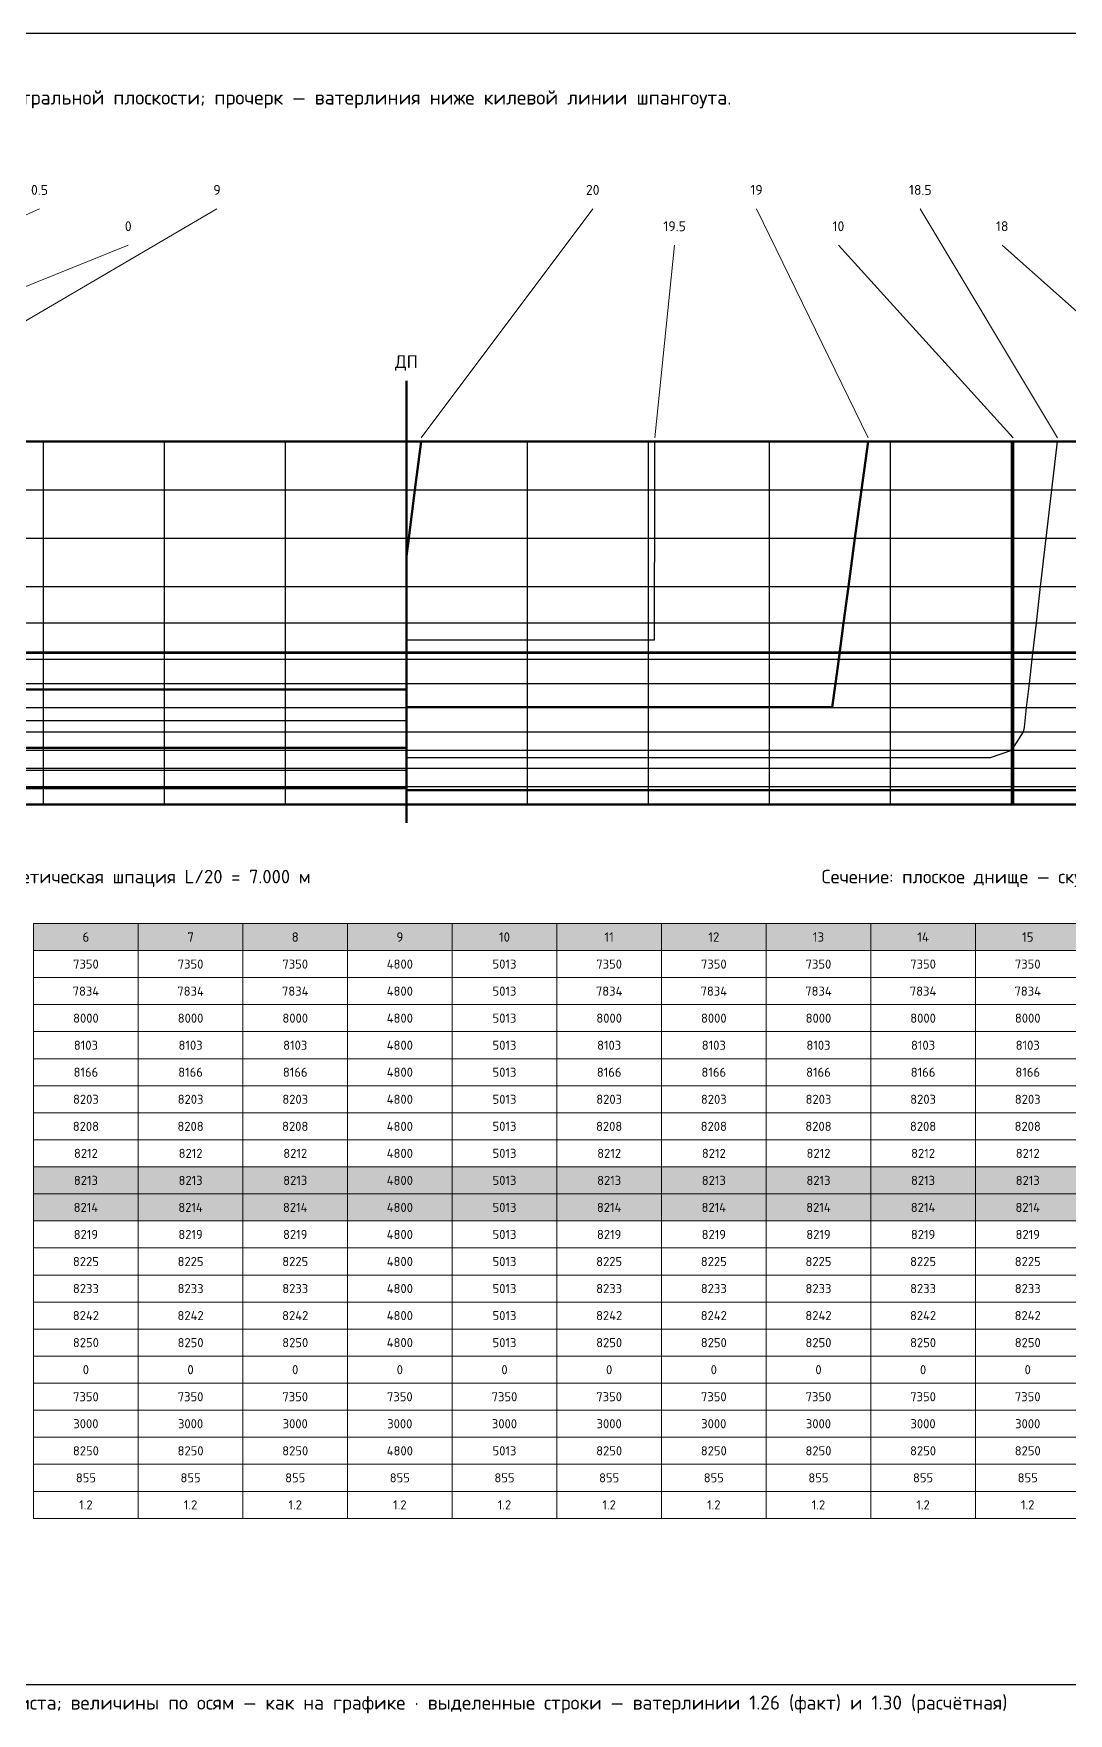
# Model space of a CAD drawing. Header units: millimetres. Extents: x -2 to 500, y -5 to 295.
# Drawn here: x 182.3 to 367.1, y -5.2 to 294.6 of the extents above; entities that cross this region are included whole.
import ezdxf
from ezdxf.enums import TextEntityAlignment as Align

# ---------------------------------------------------------------- set-up
doc = ezdxf.new("R2010")
doc.units = ezdxf.units.MM
for name, color, linetype in [('00_РАМКА', 7, 'Continuous'), ('01_ЛИНИИ', 7, 'Continuous'), ('04_ТЕКСТ', 7, 'Continuous'), ('06_ТАБЛИЦА', 7, 'Continuous')]:
    doc.layers.add(name, color=color, linetype=linetype)
doc.styles.add('ГОСТ', font='isocpeur.ttf')

msp = doc.modelspace()

# ---------------------------------------------------------------- hatches: boundary and pattern name
at = {"layer": '06_ТАБЛИЦА', "true_color": 0xeef1f5}
for points in [[(182.32, 130.97), (201, 130.97), (201, 135.8), (182.32, 135.8)], [(201, 130.97), (219.69, 130.97), (219.69, 135.8), (201, 135.8)], [(219.69, 130.97), (238.38, 130.97), (238.38, 135.8), (219.69, 135.8)], [(238.38, 130.97), (257.07, 130.97), (257.07, 135.8), (238.38, 135.8)], [(257.07, 130.97), (275.76, 130.97), (275.76, 135.8), (257.07, 135.8)], [(275.76, 130.97), (294.44, 130.97), (294.44, 135.8), (275.76, 135.8)], [(294.44, 130.97), (313.13, 130.97), (313.13, 135.8), (294.44, 135.8)], [(313.13, 130.97), (331.82, 130.97), (331.82, 135.8), (313.13, 135.8)], [(331.82, 130.97), (350.51, 130.97), (350.51, 135.8), (331.82, 135.8)], [(350.51, 130.97), (369.2, 130.97), (369.2, 135.8), (350.51, 135.8)]]:
    msp.add_hatch(color=7, dxfattribs=at).paths.add_polyline_path(points)
at = {"layer": '06_ТАБЛИЦА', "true_color": 0xe3eef7}
for points in [[(182.32, 87.54), (201, 87.54), (201, 92.37), (182.32, 92.37)], [(201, 87.54), (219.69, 87.54), (219.69, 92.37), (201, 92.37)], [(219.69, 87.54), (238.38, 87.54), (238.38, 92.37), (219.69, 92.37)], [(238.38, 87.54), (257.07, 87.54), (257.07, 92.37), (238.38, 92.37)], [(257.07, 87.54), (275.76, 87.54), (275.76, 92.37), (257.07, 92.37)], [(275.76, 87.54), (294.44, 87.54), (294.44, 92.37), (275.76, 92.37)], [(294.44, 87.54), (313.13, 87.54), (313.13, 92.37), (294.44, 92.37)], [(313.13, 87.54), (331.82, 87.54), (331.82, 92.37), (313.13, 92.37)], [(331.82, 87.54), (350.51, 87.54), (350.51, 92.37), (331.82, 92.37)], [(350.51, 87.54), (369.2, 87.54), (369.2, 92.37), (350.51, 92.37)], [(182.32, 82.71), (201, 82.71), (201, 87.54), (182.32, 87.54)], [(201, 82.71), (219.69, 82.71), (219.69, 87.54), (201, 87.54)], [(219.69, 82.71), (238.38, 82.71), (238.38, 87.54), (219.69, 87.54)], [(238.38, 82.71), (257.07, 82.71), (257.07, 87.54), (238.38, 87.54)], [(257.07, 82.71), (275.76, 82.71), (275.76, 87.54), (257.07, 87.54)], [(275.76, 82.71), (294.44, 82.71), (294.44, 87.54), (275.76, 87.54)], [(294.44, 82.71), (313.13, 82.71), (313.13, 87.54), (294.44, 87.54)], [(313.13, 82.71), (331.82, 82.71), (331.82, 87.54), (313.13, 87.54)], [(331.82, 82.71), (350.51, 82.71), (350.51, 87.54), (331.82, 87.54)], [(350.51, 82.71), (369.2, 82.71), (369.2, 87.54), (350.51, 87.54)]]:
    msp.add_hatch(color=7, dxfattribs=at).paths.add_polyline_path(points)

# ---------------------------------------------------------------- linework, layer by layer
at = {"layer": '00_РАМКА'}
msp.add_lwpolyline([(0, 0), (497.84, 0), (497.84, 294.64), (0, 294.64)], close=True, dxfattribs=at)
at = {"layer": '01_ЛИНИИ', "color": 9, "lineweight": 18, "true_color": 0xb9c2cf}
for points in [[(92.7, 222.51), (183.38, 263.35)], [(145.21, 222.51), (215.07, 263.35)], [(251.51, 222.51), (282.16, 263.35)], [(331.33, 222.51), (311.41, 263.35)], [(365.14, 222.51), (340.67, 263.35)], [(113.88, 222.51), (199.22, 256.87)], [(293.28, 222.51), (296.79, 256.87)], [(357.24, 222.51), (326.04, 256.87)], [(393.97, 222.51), (355.29, 256.87)]]:
    msp.add_lwpolyline(points, dxfattribs=at)
at = {"layer": '01_ЛИНИИ', "color": 179, "lineweight": 50, "true_color": 0x16202f}
for points in [[(248.92, 153.8), (248.92, 232.67)], [(248.92, 159.96), (108.54, 159.96), (103.75, 160.28), (93.03, 163.53), (87.63, 166.77), (83.79, 170.01), (80.01, 174.33), (77.27, 178.65), (75.3, 182.97), (73.54, 189.45), (73.16, 192.47), (72.86, 195.94), (72.13, 204.58), (71.4, 213.22), (70.66, 221.86), (70.66, 221.86), (248.92, 221.86)], [(248.92, 157.04), (90.11, 157.04), (79.66, 160.28), (76.06, 163.53), (73.84, 166.77), (72.48, 170.01), (71.68, 174.33), (71.64, 175.13), (71.57, 178.65), (71.48, 182.97), (71.34, 189.45), (71.21, 195.94), (71.02, 204.58), (70.84, 213.22), (70.66, 221.86), (70.66, 221.86), (248.92, 221.86)], [(248.92, 157.04), (90.11, 157.04), (79.66, 160.28), (76.06, 163.53), (73.84, 166.77), (72.48, 170.01), (71.68, 174.33), (71.64, 175.13), (71.57, 178.65), (71.48, 182.97), (71.34, 189.45), (71.21, 195.94), (71.02, 204.58), (70.84, 213.22), (70.66, 221.86), (70.66, 221.86), (248.92, 221.86)], [(248.92, 157.04), (90.11, 157.04), (79.66, 160.28), (76.06, 163.53), (73.84, 166.77), (72.48, 170.01), (71.68, 174.33), (71.64, 175.13), (71.57, 178.65), (71.48, 182.97), (71.34, 189.45), (71.21, 195.94), (71.02, 204.58), (70.84, 213.22), (70.66, 221.86), (70.66, 221.86), (248.92, 221.86)], [(248.92, 157.04), (90.11, 157.04), (79.66, 160.28), (76.06, 163.53), (73.84, 166.77), (72.48, 170.01), (71.68, 174.33), (71.64, 175.13), (71.57, 178.65), (71.48, 182.97), (71.34, 189.45), (71.21, 195.94), (71.02, 204.58), (70.84, 213.22), (70.66, 221.86), (70.66, 221.86), (248.92, 221.86)], [(248.92, 157.04), (90.11, 157.04), (79.66, 160.28), (76.06, 163.53), (73.84, 166.77), (72.48, 170.01), (71.68, 174.33), (71.64, 175.13), (71.57, 178.65), (71.48, 182.97), (71.34, 189.45), (71.21, 195.94), (71.02, 204.58), (70.84, 213.22), (70.66, 221.86), (70.66, 221.86), (248.92, 221.86)], [(248.92, 157.04), (90.11, 157.04), (79.66, 160.28), (76.06, 163.53), (73.84, 166.77), (72.48, 170.01), (71.68, 174.33), (71.64, 175.13), (71.57, 178.65), (71.48, 182.97), (71.34, 189.45), (71.21, 195.94), (71.02, 204.58), (70.84, 213.22), (70.66, 221.86), (70.66, 221.86), (248.92, 221.86)], [(248.92, 167.13), (132.67, 167.13), (116.23, 170.01), (107.27, 174.33), (101.31, 178.65), (96.84, 182.97), (91.87, 189.45), (88.38, 195.94), (85.48, 204.58), (84.68, 208.91), (84.07, 213.22), (82.87, 221.86), (82.87, 221.86), (248.92, 221.86)], [(248.92, 177.57), (177.62, 177.57), (165.64, 178.65), (151.29, 182.97), (139.56, 189.45), (131.58, 195.94), (123.92, 204.58), (118.48, 213.22), (113.88, 221.86), (113.88, 221.86), (248.92, 221.86)], [(248.92, 157.04), (145.21, 157.04), (145.21, 160.28), (145.21, 163.53), (145.21, 166.77), (145.21, 170.01), (145.21, 174.33), (145.21, 175.13), (145.21, 178.65), (145.21, 182.97), (145.21, 189.45), (145.21, 195.94), (145.21, 204.58), (145.21, 213.22), (145.21, 221.86), (145.21, 221.86), (248.92, 221.86)]]:
    msp.add_lwpolyline(points, dxfattribs=at)
at = {"layer": '01_ЛИНИИ', "color": 254, "lineweight": 25, "true_color": 0xdde2e9}
for points in [[(56.62, 221.86), (441.22, 221.86)], [(56.62, 213.22), (441.22, 213.22)], [(56.62, 204.58), (441.22, 204.58)], [(56.62, 195.94), (441.22, 195.94)], [(56.62, 189.45), (441.22, 189.45)], [(56.62, 182.97), (441.22, 182.97)], [(56.62, 178.65), (441.22, 178.65)], [(56.62, 174.33), (441.22, 174.33)], [(56.62, 170.01), (441.22, 170.01)], [(56.62, 166.77), (441.22, 166.77)], [(56.62, 163.53), (441.22, 163.53)], [(56.62, 160.28), (441.22, 160.28)], [(56.62, 157.04), (441.22, 157.04)]]:
    msp.add_lwpolyline(points, dxfattribs=at)
at = {"layer": '01_ЛИНИИ', "color": 179, "lineweight": 30, "true_color": 0x16202f}
for points in [[(248.92, 163.09), (119.82, 163.09), (113.76, 163.53), (102.51, 166.77), (96.54, 170.01), (90.98, 174.33), (86.89, 178.65), (83.77, 182.97), (80.41, 189.45), (78.33, 195.94), (77.45, 200.98), (77.05, 204.58), (76.08, 213.22), (75.11, 221.86), (75.11, 221.86), (248.92, 221.86)], [(248.92, 171.97), (148.36, 171.97), (132.31, 174.33), (121.87, 178.65), (115.07, 182.97), (107.76, 189.45), (102.49, 195.94), (97.55, 204.58), (94.42, 213.22), (93.23, 218.68), (92.7, 221.86), (92.7, 221.86), (248.92, 221.86)]]:
    msp.add_lwpolyline(points, dxfattribs=at)
at = {"layer": '01_ЛИНИИ', "color": 7, "lineweight": 25, "true_color": 0xeef1f5}
for points in [[(184.1, 157.04), (184.1, 221.86)], [(205.71, 157.04), (205.71, 221.86)], [(227.31, 157.04), (227.31, 221.86)], [(248.92, 157.04), (248.92, 221.86)], [(270.53, 157.04), (270.53, 221.86)], [(292.13, 157.04), (292.13, 221.86)], [(313.74, 157.04), (313.74, 221.86)], [(335.35, 157.04), (335.35, 221.86)], [(356.95, 157.04), (356.95, 221.86)]]:
    msp.add_lwpolyline(points, dxfattribs=at)
at = {"layer": '01_ЛИНИИ', "color": 244, "lineweight": 50, "true_color": 0xb02634}
for points in [[(248.92, 157.04), (357.24, 157.04), (357.24, 160.28), (357.24, 163.53), (357.24, 166.77), (357.24, 170.01), (357.24, 174.33), (357.24, 175.13), (357.24, 178.65), (357.24, 182.97), (357.24, 189.45), (357.24, 195.94), (357.24, 204.58), (357.24, 213.22), (357.24, 221.86), (357.24, 221.86), (248.92, 221.86)], [(248.92, 157.04), (407.73, 157.04), (418.18, 160.28), (421.78, 163.53), (424, 166.77), (425.36, 170.01), (426.16, 174.33), (426.2, 175.13), (426.27, 178.65), (426.36, 182.97), (426.5, 189.45), (426.63, 195.94), (426.82, 204.58), (427, 213.22), (427.18, 221.86), (427.18, 221.86), (248.92, 221.86)], [(248.92, 157.04), (407.73, 157.04), (418.18, 160.28), (421.78, 163.53), (424, 166.77), (425.36, 170.01), (426.16, 174.33), (426.2, 175.13), (426.27, 178.65), (426.36, 182.97), (426.5, 189.45), (426.63, 195.94), (426.82, 204.58), (427, 213.22), (427.18, 221.86), (427.18, 221.86), (248.92, 221.86)], [(248.92, 157.04), (407.73, 157.04), (418.18, 160.28), (421.78, 163.53), (424, 166.77), (425.36, 170.01), (426.16, 174.33), (426.2, 175.13), (426.27, 178.65), (426.36, 182.97), (426.5, 189.45), (426.63, 195.94), (426.82, 204.58), (427, 213.22), (427.18, 221.86), (427.18, 221.86), (248.92, 221.86)], [(248.92, 157.04), (407.73, 157.04), (418.18, 160.28), (421.78, 163.53), (424, 166.77), (425.36, 170.01), (426.16, 174.33), (426.2, 175.13), (426.27, 178.65), (426.36, 182.97), (426.5, 189.45), (426.63, 195.94), (426.82, 204.58), (427, 213.22), (427.18, 221.86), (427.18, 221.86), (248.92, 221.86)], [(248.92, 157.04), (407.73, 157.04), (418.18, 160.28), (421.78, 163.53), (424, 166.77), (425.36, 170.01), (426.16, 174.33), (426.2, 175.13), (426.27, 178.65), (426.36, 182.97), (426.5, 189.45), (426.63, 195.94), (426.82, 204.58), (427, 213.22), (427.18, 221.86), (427.18, 221.86), (248.92, 221.86)], [(248.92, 157.04), (407.73, 157.04), (418.18, 160.28), (421.78, 163.53), (424, 166.77), (425.36, 170.01), (426.16, 174.33), (426.2, 175.13), (426.27, 178.65), (426.36, 182.97), (426.5, 189.45), (426.63, 195.94), (426.82, 204.58), (427, 213.22), (427.18, 221.86), (427.18, 221.86), (248.92, 221.86)], [(248.92, 157.04), (407.73, 157.04), (418.18, 160.28), (421.78, 163.53), (424, 166.77), (425.36, 170.01), (426.16, 174.33), (426.2, 175.13), (426.27, 178.65), (426.36, 182.97), (426.5, 189.45), (426.63, 195.94), (426.82, 204.58), (427, 213.22), (427.18, 221.86), (427.18, 221.86), (248.92, 221.86)], [(248.92, 159.59), (379.47, 159.59), (383.21, 160.28), (387.63, 163.53), (389.39, 166.77), (389.88, 169.23), (389.94, 170.01), (390.28, 174.33), (390.61, 178.65), (390.95, 182.97), (391.45, 189.45), (391.95, 195.94), (392.63, 204.58), (393.3, 213.22), (393.97, 221.86), (393.97, 221.86), (248.92, 221.86)], [(248.92, 174.42), (324.93, 174.42), (325.5, 178.65), (326.09, 182.97), (326.96, 189.45), (327.83, 195.94), (329, 204.58), (330.16, 213.22), (331.33, 221.86), (331.33, 221.86), (248.92, 221.86)], [(248.92, 201.34), (248.92, 201.34), (249.33, 204.58), (250.42, 213.22), (251.51, 221.86), (251.51, 221.86), (248.92, 221.86)]]:
    msp.add_lwpolyline(points, dxfattribs=at)
at = {"layer": '01_ЛИНИИ', "color": 244, "lineweight": 30, "true_color": 0xb02634}
for points in [[(248.92, 165.43), (353.22, 165.43), (357.02, 166.77), (359.11, 170.01), (359.25, 170.81), (359.66, 174.33), (360.16, 178.65), (360.66, 182.97), (361.41, 189.45), (362.15, 195.94), (363.15, 204.58), (364.15, 213.22), (365.14, 221.86), (365.14, 221.86), (248.92, 221.86)], [(248.92, 186.41), (293.19, 186.41), (293.2, 189.45), (293.22, 195.94), (293.24, 204.58), (293.26, 213.22), (293.28, 221.86), (293.28, 221.86), (248.92, 221.86)]]:
    msp.add_lwpolyline(points, dxfattribs=at)
at = {"layer": '01_ЛИНИИ', "color": 146, "lineweight": 60, "true_color": 0x1c5c8a}
msp.add_lwpolyline([(56.62, 184.19), (441.22, 184.19)], dxfattribs=at)
at = {"layer": '06_ТАБЛИЦА', "color": 254, "lineweight": 18, "true_color": 0xc8cfd9}
for points in [[(182.32, 130.97), (201, 130.97), (201, 135.8), (182.32, 135.8)], [(201, 130.97), (219.69, 130.97), (219.69, 135.8), (201, 135.8)], [(219.69, 130.97), (238.38, 130.97), (238.38, 135.8), (219.69, 135.8)], [(238.38, 130.97), (257.07, 130.97), (257.07, 135.8), (238.38, 135.8)], [(257.07, 130.97), (275.76, 130.97), (275.76, 135.8), (257.07, 135.8)], [(275.76, 130.97), (294.44, 130.97), (294.44, 135.8), (275.76, 135.8)], [(294.44, 130.97), (313.13, 130.97), (313.13, 135.8), (294.44, 135.8)], [(313.13, 130.97), (331.82, 130.97), (331.82, 135.8), (313.13, 135.8)], [(331.82, 130.97), (350.51, 130.97), (350.51, 135.8), (331.82, 135.8)], [(350.51, 130.97), (369.2, 130.97), (369.2, 135.8), (350.51, 135.8)], [(182.32, 126.15), (201, 126.15), (201, 130.97), (182.32, 130.97)], [(201, 126.15), (219.69, 126.15), (219.69, 130.97), (201, 130.97)], [(219.69, 126.15), (238.38, 126.15), (238.38, 130.97), (219.69, 130.97)], [(238.38, 126.15), (257.07, 126.15), (257.07, 130.97), (238.38, 130.97)], [(257.07, 126.15), (275.76, 126.15), (275.76, 130.97), (257.07, 130.97)], [(275.76, 126.15), (294.44, 126.15), (294.44, 130.97), (275.76, 130.97)], [(294.44, 126.15), (313.13, 126.15), (313.13, 130.97), (294.44, 130.97)], [(313.13, 126.15), (331.82, 126.15), (331.82, 130.97), (313.13, 130.97)], [(331.82, 126.15), (350.51, 126.15), (350.51, 130.97), (331.82, 130.97)], [(350.51, 126.15), (369.2, 126.15), (369.2, 130.97), (350.51, 130.97)], [(182.32, 121.32), (201, 121.32), (201, 126.15), (182.32, 126.15)], [(201, 121.32), (219.69, 121.32), (219.69, 126.15), (201, 126.15)], [(219.69, 121.32), (238.38, 121.32), (238.38, 126.15), (219.69, 126.15)], [(238.38, 121.32), (257.07, 121.32), (257.07, 126.15), (238.38, 126.15)], [(257.07, 121.32), (275.76, 121.32), (275.76, 126.15), (257.07, 126.15)], [(275.76, 121.32), (294.44, 121.32), (294.44, 126.15), (275.76, 126.15)], [(294.44, 121.32), (313.13, 121.32), (313.13, 126.15), (294.44, 126.15)], [(313.13, 121.32), (331.82, 121.32), (331.82, 126.15), (313.13, 126.15)], [(331.82, 121.32), (350.51, 121.32), (350.51, 126.15), (331.82, 126.15)], [(350.51, 121.32), (369.2, 121.32), (369.2, 126.15), (350.51, 126.15)], [(182.32, 116.5), (201, 116.5), (201, 121.32), (182.32, 121.32)], [(201, 116.5), (219.69, 116.5), (219.69, 121.32), (201, 121.32)], [(219.69, 116.5), (238.38, 116.5), (238.38, 121.32), (219.69, 121.32)], [(238.38, 116.5), (257.07, 116.5), (257.07, 121.32), (238.38, 121.32)], [(257.07, 116.5), (275.76, 116.5), (275.76, 121.32), (257.07, 121.32)], [(275.76, 116.5), (294.44, 116.5), (294.44, 121.32), (275.76, 121.32)], [(294.44, 116.5), (313.13, 116.5), (313.13, 121.32), (294.44, 121.32)], [(313.13, 116.5), (331.82, 116.5), (331.82, 121.32), (313.13, 121.32)], [(331.82, 116.5), (350.51, 116.5), (350.51, 121.32), (331.82, 121.32)], [(350.51, 116.5), (369.2, 116.5), (369.2, 121.32), (350.51, 121.32)], [(182.32, 111.67), (201, 111.67), (201, 116.5), (182.32, 116.5)], [(201, 111.67), (219.69, 111.67), (219.69, 116.5), (201, 116.5)], [(219.69, 111.67), (238.38, 111.67), (238.38, 116.5), (219.69, 116.5)], [(238.38, 111.67), (257.07, 111.67), (257.07, 116.5), (238.38, 116.5)], [(257.07, 111.67), (275.76, 111.67), (275.76, 116.5), (257.07, 116.5)], [(275.76, 111.67), (294.44, 111.67), (294.44, 116.5), (275.76, 116.5)], [(294.44, 111.67), (313.13, 111.67), (313.13, 116.5), (294.44, 116.5)], [(313.13, 111.67), (331.82, 111.67), (331.82, 116.5), (313.13, 116.5)], [(331.82, 111.67), (350.51, 111.67), (350.51, 116.5), (331.82, 116.5)], [(350.51, 111.67), (369.2, 111.67), (369.2, 116.5), (350.51, 116.5)], [(182.32, 106.84), (201, 106.84), (201, 111.67), (182.32, 111.67)], [(201, 106.84), (219.69, 106.84), (219.69, 111.67), (201, 111.67)], [(219.69, 106.84), (238.38, 106.84), (238.38, 111.67), (219.69, 111.67)], [(238.38, 106.84), (257.07, 106.84), (257.07, 111.67), (238.38, 111.67)], [(257.07, 106.84), (275.76, 106.84), (275.76, 111.67), (257.07, 111.67)], [(275.76, 106.84), (294.44, 106.84), (294.44, 111.67), (275.76, 111.67)], [(294.44, 106.84), (313.13, 106.84), (313.13, 111.67), (294.44, 111.67)], [(313.13, 106.84), (331.82, 106.84), (331.82, 111.67), (313.13, 111.67)], [(331.82, 106.84), (350.51, 106.84), (350.51, 111.67), (331.82, 111.67)], [(350.51, 106.84), (369.2, 106.84), (369.2, 111.67), (350.51, 111.67)], [(182.32, 102.02), (201, 102.02), (201, 106.84), (182.32, 106.84)], [(201, 102.02), (219.69, 102.02), (219.69, 106.84), (201, 106.84)], [(219.69, 102.02), (238.38, 102.02), (238.38, 106.84), (219.69, 106.84)], [(238.38, 102.02), (257.07, 102.02), (257.07, 106.84), (238.38, 106.84)], [(257.07, 102.02), (275.76, 102.02), (275.76, 106.84), (257.07, 106.84)], [(275.76, 102.02), (294.44, 102.02), (294.44, 106.84), (275.76, 106.84)], [(294.44, 102.02), (313.13, 102.02), (313.13, 106.84), (294.44, 106.84)], [(313.13, 102.02), (331.82, 102.02), (331.82, 106.84), (313.13, 106.84)], [(331.82, 102.02), (350.51, 102.02), (350.51, 106.84), (331.82, 106.84)], [(350.51, 102.02), (369.2, 102.02), (369.2, 106.84), (350.51, 106.84)], [(182.32, 97.19), (201, 97.19), (201, 102.02), (182.32, 102.02)], [(201, 97.19), (219.69, 97.19), (219.69, 102.02), (201, 102.02)], [(219.69, 97.19), (238.38, 97.19), (238.38, 102.02), (219.69, 102.02)], [(238.38, 97.19), (257.07, 97.19), (257.07, 102.02), (238.38, 102.02)], [(257.07, 97.19), (275.76, 97.19), (275.76, 102.02), (257.07, 102.02)], [(275.76, 97.19), (294.44, 97.19), (294.44, 102.02), (275.76, 102.02)], [(294.44, 97.19), (313.13, 97.19), (313.13, 102.02), (294.44, 102.02)], [(313.13, 97.19), (331.82, 97.19), (331.82, 102.02), (313.13, 102.02)], [(331.82, 97.19), (350.51, 97.19), (350.51, 102.02), (331.82, 102.02)], [(350.51, 97.19), (369.2, 97.19), (369.2, 102.02), (350.51, 102.02)], [(182.32, 92.37), (201, 92.37), (201, 97.19), (182.32, 97.19)], [(201, 92.37), (219.69, 92.37), (219.69, 97.19), (201, 97.19)], [(219.69, 92.37), (238.38, 92.37), (238.38, 97.19), (219.69, 97.19)], [(238.38, 92.37), (257.07, 92.37), (257.07, 97.19), (238.38, 97.19)], [(257.07, 92.37), (275.76, 92.37), (275.76, 97.19), (257.07, 97.19)], [(275.76, 92.37), (294.44, 92.37), (294.44, 97.19), (275.76, 97.19)], [(294.44, 92.37), (313.13, 92.37), (313.13, 97.19), (294.44, 97.19)], [(313.13, 92.37), (331.82, 92.37), (331.82, 97.19), (313.13, 97.19)], [(331.82, 92.37), (350.51, 92.37), (350.51, 97.19), (331.82, 97.19)], [(350.51, 92.37), (369.2, 92.37), (369.2, 97.19), (350.51, 97.19)], [(182.32, 87.54), (201, 87.54), (201, 92.37), (182.32, 92.37)], [(201, 87.54), (219.69, 87.54), (219.69, 92.37), (201, 92.37)], [(219.69, 87.54), (238.38, 87.54), (238.38, 92.37), (219.69, 92.37)], [(238.38, 87.54), (257.07, 87.54), (257.07, 92.37), (238.38, 92.37)], [(257.07, 87.54), (275.76, 87.54), (275.76, 92.37), (257.07, 92.37)], [(275.76, 87.54), (294.44, 87.54), (294.44, 92.37), (275.76, 92.37)], [(294.44, 87.54), (313.13, 87.54), (313.13, 92.37), (294.44, 92.37)], [(313.13, 87.54), (331.82, 87.54), (331.82, 92.37), (313.13, 92.37)], [(331.82, 87.54), (350.51, 87.54), (350.51, 92.37), (331.82, 92.37)], [(350.51, 87.54), (369.2, 87.54), (369.2, 92.37), (350.51, 92.37)], [(182.32, 82.71), (201, 82.71), (201, 87.54), (182.32, 87.54)], [(201, 82.71), (219.69, 82.71), (219.69, 87.54), (201, 87.54)], [(219.69, 82.71), (238.38, 82.71), (238.38, 87.54), (219.69, 87.54)], [(238.38, 82.71), (257.07, 82.71), (257.07, 87.54), (238.38, 87.54)], [(257.07, 82.71), (275.76, 82.71), (275.76, 87.54), (257.07, 87.54)], [(275.76, 82.71), (294.44, 82.71), (294.44, 87.54), (275.76, 87.54)], [(294.44, 82.71), (313.13, 82.71), (313.13, 87.54), (294.44, 87.54)], [(313.13, 82.71), (331.82, 82.71), (331.82, 87.54), (313.13, 87.54)], [(331.82, 82.71), (350.51, 82.71), (350.51, 87.54), (331.82, 87.54)], [(350.51, 82.71), (369.2, 82.71), (369.2, 87.54), (350.51, 87.54)], [(182.32, 77.89), (201, 77.89), (201, 82.71), (182.32, 82.71)], [(201, 77.89), (219.69, 77.89), (219.69, 82.71), (201, 82.71)], [(219.69, 77.89), (238.38, 77.89), (238.38, 82.71), (219.69, 82.71)], [(238.38, 77.89), (257.07, 77.89), (257.07, 82.71), (238.38, 82.71)], [(257.07, 77.89), (275.76, 77.89), (275.76, 82.71), (257.07, 82.71)], [(275.76, 77.89), (294.44, 77.89), (294.44, 82.71), (275.76, 82.71)], [(294.44, 77.89), (313.13, 77.89), (313.13, 82.71), (294.44, 82.71)], [(313.13, 77.89), (331.82, 77.89), (331.82, 82.71), (313.13, 82.71)], [(331.82, 77.89), (350.51, 77.89), (350.51, 82.71), (331.82, 82.71)], [(350.51, 77.89), (369.2, 77.89), (369.2, 82.71), (350.51, 82.71)], [(182.32, 73.06), (201, 73.06), (201, 77.89), (182.32, 77.89)], [(201, 73.06), (219.69, 73.06), (219.69, 77.89), (201, 77.89)], [(219.69, 73.06), (238.38, 73.06), (238.38, 77.89), (219.69, 77.89)], [(238.38, 73.06), (257.07, 73.06), (257.07, 77.89), (238.38, 77.89)], [(257.07, 73.06), (275.76, 73.06), (275.76, 77.89), (257.07, 77.89)], [(275.76, 73.06), (294.44, 73.06), (294.44, 77.89), (275.76, 77.89)], [(294.44, 73.06), (313.13, 73.06), (313.13, 77.89), (294.44, 77.89)], [(313.13, 73.06), (331.82, 73.06), (331.82, 77.89), (313.13, 77.89)], [(331.82, 73.06), (350.51, 73.06), (350.51, 77.89), (331.82, 77.89)], [(350.51, 73.06), (369.2, 73.06), (369.2, 77.89), (350.51, 77.89)], [(182.32, 68.24), (201, 68.24), (201, 73.06), (182.32, 73.06)], [(201, 68.24), (219.69, 68.24), (219.69, 73.06), (201, 73.06)], [(219.69, 68.24), (238.38, 68.24), (238.38, 73.06), (219.69, 73.06)], [(238.38, 68.24), (257.07, 68.24), (257.07, 73.06), (238.38, 73.06)], [(257.07, 68.24), (275.76, 68.24), (275.76, 73.06), (257.07, 73.06)], [(275.76, 68.24), (294.44, 68.24), (294.44, 73.06), (275.76, 73.06)], [(294.44, 68.24), (313.13, 68.24), (313.13, 73.06), (294.44, 73.06)], [(313.13, 68.24), (331.82, 68.24), (331.82, 73.06), (313.13, 73.06)], [(331.82, 68.24), (350.51, 68.24), (350.51, 73.06), (331.82, 73.06)], [(350.51, 68.24), (369.2, 68.24), (369.2, 73.06), (350.51, 73.06)], [(182.32, 63.41), (201, 63.41), (201, 68.24), (182.32, 68.24)], [(201, 63.41), (219.69, 63.41), (219.69, 68.24), (201, 68.24)], [(219.69, 63.41), (238.38, 63.41), (238.38, 68.24), (219.69, 68.24)], [(238.38, 63.41), (257.07, 63.41), (257.07, 68.24), (238.38, 68.24)], [(257.07, 63.41), (275.76, 63.41), (275.76, 68.24), (257.07, 68.24)], [(275.76, 63.41), (294.44, 63.41), (294.44, 68.24), (275.76, 68.24)], [(294.44, 63.41), (313.13, 63.41), (313.13, 68.24), (294.44, 68.24)], [(313.13, 63.41), (331.82, 63.41), (331.82, 68.24), (313.13, 68.24)], [(331.82, 63.41), (350.51, 63.41), (350.51, 68.24), (331.82, 68.24)], [(350.51, 63.41), (369.2, 63.41), (369.2, 68.24), (350.51, 68.24)], [(182.32, 58.58), (201, 58.58), (201, 63.41), (182.32, 63.41)], [(201, 58.58), (219.69, 58.58), (219.69, 63.41), (201, 63.41)], [(219.69, 58.58), (238.38, 58.58), (238.38, 63.41), (219.69, 63.41)], [(238.38, 58.58), (257.07, 58.58), (257.07, 63.41), (238.38, 63.41)], [(257.07, 58.58), (275.76, 58.58), (275.76, 63.41), (257.07, 63.41)], [(275.76, 58.58), (294.44, 58.58), (294.44, 63.41), (275.76, 63.41)], [(294.44, 58.58), (313.13, 58.58), (313.13, 63.41), (294.44, 63.41)], [(313.13, 58.58), (331.82, 58.58), (331.82, 63.41), (313.13, 63.41)], [(331.82, 58.58), (350.51, 58.58), (350.51, 63.41), (331.82, 63.41)], [(350.51, 58.58), (369.2, 58.58), (369.2, 63.41), (350.51, 63.41)], [(182.32, 53.76), (201, 53.76), (201, 58.58), (182.32, 58.58)], [(201, 53.76), (219.69, 53.76), (219.69, 58.58), (201, 58.58)], [(219.69, 53.76), (238.38, 53.76), (238.38, 58.58), (219.69, 58.58)], [(238.38, 53.76), (257.07, 53.76), (257.07, 58.58), (238.38, 58.58)], [(257.07, 53.76), (275.76, 53.76), (275.76, 58.58), (257.07, 58.58)], [(275.76, 53.76), (294.44, 53.76), (294.44, 58.58), (275.76, 58.58)], [(294.44, 53.76), (313.13, 53.76), (313.13, 58.58), (294.44, 58.58)], [(313.13, 53.76), (331.82, 53.76), (331.82, 58.58), (313.13, 58.58)], [(331.82, 53.76), (350.51, 53.76), (350.51, 58.58), (331.82, 58.58)], [(350.51, 53.76), (369.2, 53.76), (369.2, 58.58), (350.51, 58.58)], [(182.32, 48.93), (201, 48.93), (201, 53.76), (182.32, 53.76)], [(201, 48.93), (219.69, 48.93), (219.69, 53.76), (201, 53.76)], [(219.69, 48.93), (238.38, 48.93), (238.38, 53.76), (219.69, 53.76)], [(238.38, 48.93), (257.07, 48.93), (257.07, 53.76), (238.38, 53.76)], [(257.07, 48.93), (275.76, 48.93), (275.76, 53.76), (257.07, 53.76)], [(275.76, 48.93), (294.44, 48.93), (294.44, 53.76), (275.76, 53.76)], [(294.44, 48.93), (313.13, 48.93), (313.13, 53.76), (294.44, 53.76)], [(313.13, 48.93), (331.82, 48.93), (331.82, 53.76), (313.13, 53.76)], [(331.82, 48.93), (350.51, 48.93), (350.51, 53.76), (331.82, 53.76)], [(350.51, 48.93), (369.2, 48.93), (369.2, 53.76), (350.51, 53.76)], [(182.32, 44.11), (201, 44.11), (201, 48.93), (182.32, 48.93)], [(201, 44.11), (219.69, 44.11), (219.69, 48.93), (201, 48.93)], [(219.69, 44.11), (238.38, 44.11), (238.38, 48.93), (219.69, 48.93)], [(238.38, 44.11), (257.07, 44.11), (257.07, 48.93), (238.38, 48.93)], [(257.07, 44.11), (275.76, 44.11), (275.76, 48.93), (257.07, 48.93)], [(275.76, 44.11), (294.44, 44.11), (294.44, 48.93), (275.76, 48.93)], [(294.44, 44.11), (313.13, 44.11), (313.13, 48.93), (294.44, 48.93)], [(313.13, 44.11), (331.82, 44.11), (331.82, 48.93), (313.13, 48.93)], [(331.82, 44.11), (350.51, 44.11), (350.51, 48.93), (331.82, 48.93)], [(350.51, 44.11), (369.2, 44.11), (369.2, 48.93), (350.51, 48.93)], [(182.32, 39.28), (201, 39.28), (201, 44.11), (182.32, 44.11)], [(201, 39.28), (219.69, 39.28), (219.69, 44.11), (201, 44.11)], [(219.69, 39.28), (238.38, 39.28), (238.38, 44.11), (219.69, 44.11)], [(238.38, 39.28), (257.07, 39.28), (257.07, 44.11), (238.38, 44.11)], [(257.07, 39.28), (275.76, 39.28), (275.76, 44.11), (257.07, 44.11)], [(275.76, 39.28), (294.44, 39.28), (294.44, 44.11), (275.76, 44.11)], [(294.44, 39.28), (313.13, 39.28), (313.13, 44.11), (294.44, 44.11)], [(313.13, 39.28), (331.82, 39.28), (331.82, 44.11), (313.13, 44.11)], [(331.82, 39.28), (350.51, 39.28), (350.51, 44.11), (331.82, 44.11)], [(350.51, 39.28), (369.2, 39.28), (369.2, 44.11), (350.51, 44.11)], [(182.32, 34.45), (201, 34.45), (201, 39.28), (182.32, 39.28)], [(201, 34.45), (219.69, 34.45), (219.69, 39.28), (201, 39.28)], [(219.69, 34.45), (238.38, 34.45), (238.38, 39.28), (219.69, 39.28)], [(238.38, 34.45), (257.07, 34.45), (257.07, 39.28), (238.38, 39.28)], [(257.07, 34.45), (275.76, 34.45), (275.76, 39.28), (257.07, 39.28)], [(275.76, 34.45), (294.44, 34.45), (294.44, 39.28), (275.76, 39.28)], [(294.44, 34.45), (313.13, 34.45), (313.13, 39.28), (294.44, 39.28)], [(313.13, 34.45), (331.82, 34.45), (331.82, 39.28), (313.13, 39.28)], [(331.82, 34.45), (350.51, 34.45), (350.51, 39.28), (331.82, 39.28)], [(350.51, 34.45), (369.2, 34.45), (369.2, 39.28), (350.51, 39.28)], [(182.32, 29.63), (201, 29.63), (201, 34.45), (182.32, 34.45)], [(201, 29.63), (219.69, 29.63), (219.69, 34.45), (201, 34.45)], [(219.69, 29.63), (238.38, 29.63), (238.38, 34.45), (219.69, 34.45)], [(238.38, 29.63), (257.07, 29.63), (257.07, 34.45), (238.38, 34.45)], [(257.07, 29.63), (275.76, 29.63), (275.76, 34.45), (257.07, 34.45)], [(275.76, 29.63), (294.44, 29.63), (294.44, 34.45), (275.76, 34.45)], [(294.44, 29.63), (313.13, 29.63), (313.13, 34.45), (294.44, 34.45)], [(313.13, 29.63), (331.82, 29.63), (331.82, 34.45), (313.13, 34.45)], [(331.82, 29.63), (350.51, 29.63), (350.51, 34.45), (331.82, 34.45)], [(350.51, 29.63), (369.2, 29.63), (369.2, 34.45), (350.51, 34.45)]]:
    msp.add_lwpolyline(points, close=True, dxfattribs=at)

# ---------------------------------------------------------------- texts
at = {"layer": '00_РАМКА', "style": 'ГОСТ'}
msp.add_text('«Волжский Горизонт» · проекция «корпус» и таблица плазовых ординат · лист 498 × 295 мм, 1 мм = 1 мм листа; величины по осям — как на графике · выделенные строки — ватерлинии 1.26 (факт) и 1.30 (расчётная)', height=2.5, dxfattribs=at).set_placement((2, -4.5))
at = {"layer": '04_ТЕКСТ', "color": 157, "true_color": 0x56627a, "style": 'ГОСТ'}
for s, height, p in [('Слева кормовые шпангоуты 0…9, справа носовые 10…20. Ординаты в миллиметрах от диаметральной плоскости; прочерк — ватерлиния ниже килевой линии шпангоута.', 2.54, (167.28, 283.24)), ('0.5', 1.778, (183.38, 266.74)), ('9', 1.78, (215.07, 266.74)), ('20', 1.778, (282.16, 266.74)), ('19', 1.778, (311.41, 266.74)), ('18.5', 1.778, (340.67, 266.74)), ('0', 1.78, (199.22, 260.26)), ('19.5', 1.778, (296.79, 260.26)), ('10', 1.778, (326.04, 260.26)), ('18', 1.778, (355.29, 260.26)), ('Таблица плазовых ординат: строки — ватерлинии, столбцы — номера теоретических шпангоутов; теоретическая шпация L/20 = 7.000 м', 2.413, (126.5, 144.18)), ('Сечение: плоское днище — скуловая дуга, касательная к днищу и к борту, — прямой борт с развалом', 2.413, (401.7, 144.18))]:
    msp.add_text(s, height=height, dxfattribs=at).set_placement(p, align=Align.MIDDLE_CENTER)
at = {"layer": '04_ТЕКСТ', "color": 179, "true_color": 0x16202f, "style": 'ГОСТ'}
msp.add_text('ДП', height=2.286, dxfattribs=at).set_placement((248.92, 236.08), align=Align.MIDDLE_CENTER)
at = {"layer": '06_ТАБЛИЦА', "color": 179, "true_color": 0x16202f, "style": 'ГОСТ'}
for s, height, p in [('6', 1.68, (191.66, 133.39)), ('7', 1.68, (210.35, 133.39)), ('8', 1.68, (229.04, 133.39)), ('9', 1.68, (247.72, 133.39)), ('10', 1.676, (266.41, 133.39)), ('11', 1.676, (285.1, 133.39)), ('12', 1.676, (303.79, 133.39)), ('13', 1.676, (322.48, 133.39)), ('14', 1.676, (341.16, 133.39)), ('15', 1.676, (359.85, 133.39))]:
    msp.add_text(s, height=height, dxfattribs=at).set_placement(p, align=Align.MIDDLE_CENTER)
at = {"layer": '06_ТАБЛИЦА', "color": 18, "true_color": 0x000000, "style": 'ГОСТ'}
for s, p in [('7350', (191.66, 128.56)), ('7350', (210.35, 128.56)), ('7350', (229.04, 128.56)), ('4800', (247.72, 128.56)), ('5013', (266.41, 128.56)), ('7350', (285.1, 128.56)), ('7350', (303.79, 128.56)), ('7350', (322.48, 128.56)), ('7350', (341.16, 128.56)), ('7350', (359.85, 128.56)), ('7834', (191.66, 123.73)), ('7834', (210.35, 123.73)), ('7834', (229.04, 123.73)), ('4800', (247.72, 123.73)), ('5013', (266.41, 123.73)), ('7834', (285.1, 123.73)), ('7834', (303.79, 123.73)), ('7834', (322.48, 123.73)), ('7834', (341.16, 123.73)), ('7834', (359.85, 123.73)), ('8000', (191.66, 118.91)), ('8000', (210.35, 118.91)), ('8000', (229.04, 118.91)), ('4800', (247.72, 118.91)), ('5013', (266.41, 118.91)), ('8000', (285.1, 118.91)), ('8000', (303.79, 118.91)), ('8000', (322.48, 118.91)), ('8000', (341.16, 118.91)), ('8000', (359.85, 118.91)), ('8103', (191.66, 114.08)), ('8103', (210.35, 114.08)), ('8103', (229.04, 114.08)), ('4800', (247.72, 114.08)), ('5013', (266.41, 114.08)), ('8103', (285.1, 114.08)), ('8103', (303.79, 114.08)), ('8103', (322.48, 114.08)), ('8103', (341.16, 114.08)), ('8103', (359.85, 114.08)), ('8166', (191.66, 109.26)), ('8166', (210.35, 109.26)), ('8166', (229.04, 109.26)), ('4800', (247.72, 109.26)), ('5013', (266.41, 109.26)), ('8166', (285.1, 109.26)), ('8166', (303.79, 109.26)), ('8166', (322.48, 109.26)), ('8166', (341.16, 109.26)), ('8166', (359.85, 109.26)), ('8203', (191.66, 104.43)), ('8203', (210.35, 104.43)), ('8203', (229.04, 104.43)), ('4800', (247.72, 104.43)), ('5013', (266.41, 104.43)), ('8203', (285.1, 104.43)), ('8203', (303.79, 104.43)), ('8203', (322.48, 104.43)), ('8203', (341.16, 104.43)), ('8203', (359.85, 104.43)), ('8208', (191.66, 99.6)), ('8208', (210.35, 99.6)), ('8208', (229.04, 99.6)), ('4800', (247.72, 99.6)), ('5013', (266.41, 99.6)), ('8208', (285.1, 99.6)), ('8208', (303.79, 99.6)), ('8208', (322.48, 99.6)), ('8208', (341.16, 99.6)), ('8208', (359.85, 99.6)), ('8212', (191.66, 94.78)), ('8212', (210.35, 94.78)), ('8212', (229.04, 94.78)), ('4800', (247.72, 94.78)), ('5013', (266.41, 94.78)), ('8212', (285.1, 94.78)), ('8212', (303.79, 94.78)), ('8212', (322.48, 94.78)), ('8212', (341.16, 94.78)), ('8212', (359.85, 94.78)), ('8219', (191.66, 80.3)), ('8219', (210.35, 80.3)), ('8219', (229.04, 80.3)), ('4800', (247.72, 80.3)), ('5013', (266.41, 80.3)), ('8219', (285.1, 80.3)), ('8219', (303.79, 80.3)), ('8219', (322.48, 80.3)), ('8219', (341.16, 80.3)), ('8219', (359.85, 80.3)), ('8225', (191.66, 75.47)), ('8225', (210.35, 75.47)), ('8225', (229.04, 75.47)), ('4800', (247.72, 75.47)), ('5013', (266.41, 75.47)), ('8225', (285.1, 75.47)), ('8225', (303.79, 75.47)), ('8225', (322.48, 75.47)), ('8225', (341.16, 75.47)), ('8225', (359.85, 75.47)), ('8233', (191.66, 70.65)), ('8233', (210.35, 70.65)), ('8233', (229.04, 70.65)), ('4800', (247.72, 70.65)), ('5013', (266.41, 70.65)), ('8233', (285.1, 70.65)), ('8233', (303.79, 70.65)), ('8233', (322.48, 70.65)), ('8233', (341.16, 70.65)), ('8233', (359.85, 70.65)), ('8242', (191.66, 65.82)), ('8242', (210.35, 65.82)), ('8242', (229.04, 65.82)), ('4800', (247.72, 65.82)), ('5013', (266.41, 65.82)), ('8242', (285.1, 65.82)), ('8242', (303.79, 65.82)), ('8242', (322.48, 65.82)), ('8242', (341.16, 65.82)), ('8242', (359.85, 65.82)), ('8250', (191.66, 61)), ('8250', (210.35, 61)), ('8250', (229.04, 61)), ('4800', (247.72, 61)), ('5013', (266.41, 61)), ('8250', (285.1, 61)), ('8250', (303.79, 61)), ('8250', (322.48, 61)), ('8250', (341.16, 61)), ('8250', (359.85, 61))]:
    msp.add_text(s, height=1.626, dxfattribs=at).set_placement(p, align=Align.MIDDLE_CENTER)
at = {"layer": '06_ТАБЛИЦА', "color": 146, "true_color": 0x1c5c8a, "style": 'ГОСТ'}
for s, p in [('8213', (191.66, 89.95)), ('8213', (210.35, 89.95)), ('8213', (229.04, 89.95)), ('4800', (247.72, 89.95)), ('5013', (266.41, 89.95)), ('8213', (285.1, 89.95)), ('8213', (303.79, 89.95)), ('8213', (322.48, 89.95)), ('8213', (341.16, 89.95)), ('8213', (359.85, 89.95)), ('8214', (191.66, 85.13)), ('8214', (210.35, 85.13)), ('8214', (229.04, 85.13)), ('4800', (247.72, 85.13)), ('5013', (266.41, 85.13)), ('8214', (285.1, 85.13)), ('8214', (303.79, 85.13)), ('8214', (322.48, 85.13)), ('8214', (341.16, 85.13)), ('8214', (359.85, 85.13))]:
    msp.add_text(s, height=1.626, dxfattribs=at).set_placement(p, align=Align.MIDDLE_CENTER)
at = {"layer": '06_ТАБЛИЦА', "color": 139, "true_color": 0x3c4757, "style": 'ГОСТ'}
for s, height, p in [('0', 1.63, (191.66, 56.17)), ('0', 1.63, (210.35, 56.17)), ('0', 1.63, (229.04, 56.17)), ('0', 1.63, (247.72, 56.17)), ('0', 1.63, (266.41, 56.17)), ('0', 1.63, (285.1, 56.17)), ('0', 1.63, (303.79, 56.17)), ('0', 1.63, (322.48, 56.17)), ('0', 1.63, (341.16, 56.17)), ('0', 1.63, (359.85, 56.17)), ('7350', 1.626, (191.66, 51.34)), ('7350', 1.626, (210.35, 51.34)), ('7350', 1.626, (229.04, 51.34)), ('7350', 1.626, (247.72, 51.34)), ('7350', 1.626, (266.41, 51.34)), ('7350', 1.626, (285.1, 51.34)), ('7350', 1.626, (303.79, 51.34)), ('7350', 1.626, (322.48, 51.34)), ('7350', 1.626, (341.16, 51.34)), ('7350', 1.626, (359.85, 51.34)), ('3000', 1.626, (191.66, 46.52)), ('3000', 1.626, (210.35, 46.52)), ('3000', 1.626, (229.04, 46.52)), ('3000', 1.626, (247.72, 46.52)), ('3000', 1.626, (266.41, 46.52)), ('3000', 1.626, (285.1, 46.52)), ('3000', 1.626, (303.79, 46.52)), ('3000', 1.626, (322.48, 46.52)), ('3000', 1.626, (341.16, 46.52)), ('3000', 1.626, (359.85, 46.52)), ('8250', 1.626, (191.66, 41.69)), ('8250', 1.626, (210.35, 41.69)), ('8250', 1.626, (229.04, 41.69)), ('4800', 1.626, (247.72, 41.69)), ('5013', 1.626, (266.41, 41.69)), ('8250', 1.626, (285.1, 41.69)), ('8250', 1.626, (303.79, 41.69)), ('8250', 1.626, (322.48, 41.69)), ('8250', 1.626, (341.16, 41.69)), ('8250', 1.626, (359.85, 41.69)), ('855', 1.626, (191.66, 36.87)), ('855', 1.626, (210.35, 36.87)), ('855', 1.626, (229.04, 36.87)), ('855', 1.626, (247.72, 36.87)), ('855', 1.626, (266.41, 36.87)), ('855', 1.626, (285.1, 36.87)), ('855', 1.626, (303.79, 36.87)), ('855', 1.626, (322.48, 36.87)), ('855', 1.626, (341.16, 36.87)), ('855', 1.626, (359.85, 36.87)), ('1.2', 1.626, (191.66, 32.04)), ('1.2', 1.626, (210.35, 32.04)), ('1.2', 1.626, (229.04, 32.04)), ('1.2', 1.626, (247.72, 32.04)), ('1.2', 1.626, (266.41, 32.04)), ('1.2', 1.626, (285.1, 32.04)), ('1.2', 1.626, (303.79, 32.04)), ('1.2', 1.626, (322.48, 32.04)), ('1.2', 1.626, (341.16, 32.04)), ('1.2', 1.626, (359.85, 32.04))]:
    msp.add_text(s, height=height, dxfattribs=at).set_placement(p, align=Align.MIDDLE_CENTER)

doc.saveas('drawing.dxf')
